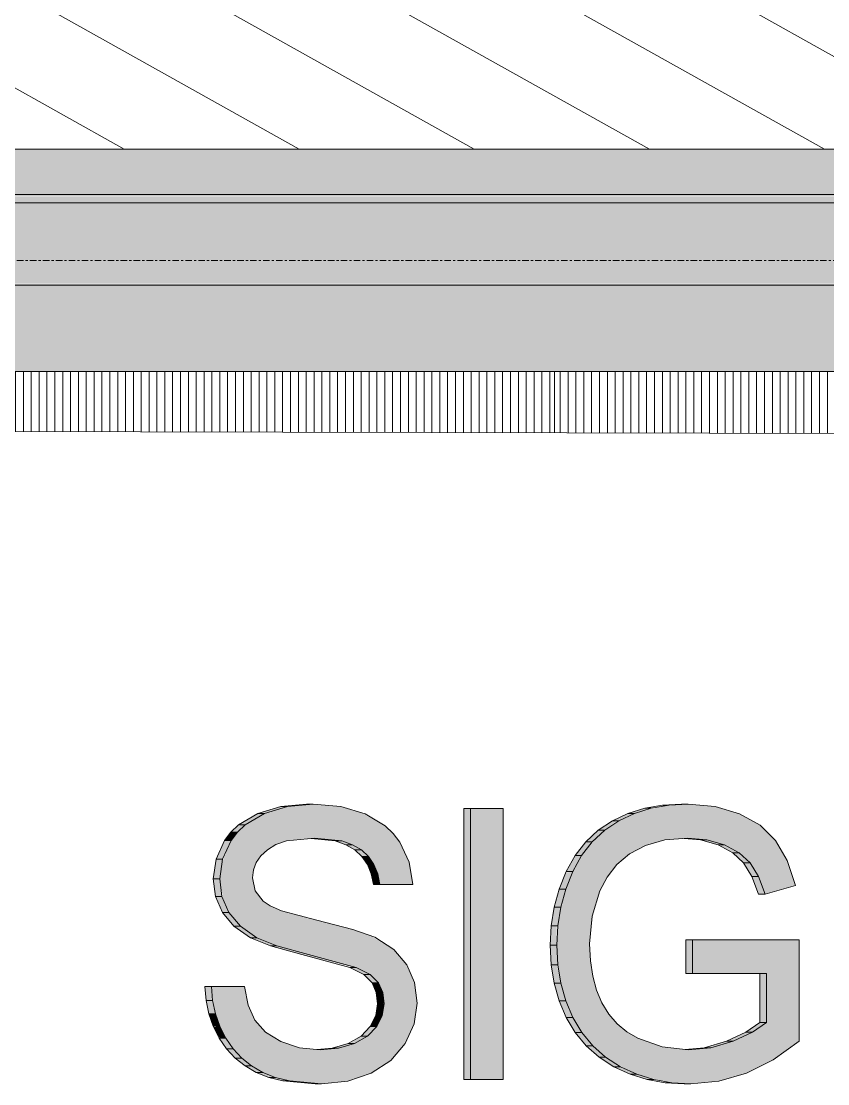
# Model space of a CAD drawing. Header units: millimetres. Extents: x -2361666 to -2009843, y -375 to 29863.
# Drawn here: x -2325026 to -2323532, y 13675 to 15643 of the extents above; entities that cross this region are included whole.
import ezdxf

# ---------------------------------------------------------------- set-up
doc = ezdxf.new("R2010")
doc.units = ezdxf.units.MM
doc.linetypes.add('AEC_Center', pattern=[24, 12, -4, 4, -4])
for name, color, linetype, lineweight in [('A-FLOR-LEVL', 51, 'Continuous', 5), ('A-GENM', 13, 'Continuous', 5), ('A-GLAZ-CURT', 52, 'Continuous', 5), ('A-ROOF', 132, 'Continuous', 5), ('A-ROOF-PATT', 132, 'Continuous', 5)]:
    doc.layers.add(name, color=color, linetype=linetype, lineweight=lineweight)

# ---------------------------------------------------------------- blocks, each defined once
blk = doc.blocks.new('FP_71-SOUTH EAST - PART B')
at = {"layer": 'A-GENM'}
blk.add_line((-2323028.9, 14878.4), (-2323028.9, 14994.7), dxfattribs=at)
blk = doc.blocks.new('MulticellPanel_Polycarbonate_Danpal_1040w - Grey-V70-SOUTH EAST - PART B')
at = {"layer": 'A-GENM'}
h = blk.add_hatch(dxfattribs=at)
h.set_pattern_fill('FP_24', color=256, style=0, pattern_type=2)
h.set_pattern_definition([(90, (-2323532.807, 15017.768), (14.555, -9e-16), [])])
h.paths.add_polyline_path([(-2323031.1, 14878.4), (-2323031.1, 14994.7), (-2323358.4, 14994.7), (-2323358.4, 14879.1), (-2323087.6, 14878.5)])
h.paths.add_polyline_path([(-2323458.3, 14879.3), (-2323458.3, 14994.7), (-2324034.5, 14994.7), (-2324034.5, 14880.7), (-2323677.7, 14879.8)])
blk.add_blockref('FP_71-SOUTH EAST - PART B', (0, 0), dxfattribs=at)
blk = doc.blocks.new('FP_73-SOUTH EAST - PART B')
at = {"layer": 'A-GENM'}
blk.add_line((-2324038, 14880.7), (-2324038, 14994.7), dxfattribs=at)
blk = doc.blocks.new('MulticellPanel_Polycarbonate_Danpal_1040w - Grey-V72-SOUTH EAST - PART B')
at = {"layer": 'A-GENM'}
h = blk.add_hatch(dxfattribs=at)
h.set_pattern_fill('FP_25', color=256, style=0, pattern_type=2)
h.set_pattern_definition([(90, (-2324541.943, 15017.768), (14.555, -9e-16), [])])
h.paths.add_polyline_path([(-2324040.3, 14880.7), (-2324040.3, 14994.7), (-2325043.6, 14994.7), (-2325043.6, 14883), (-2324054.4, 14880.7)])
blk.add_blockref('FP_73-SOUTH EAST - PART B', (0, 0), dxfattribs=at)
blk = doc.blocks.new('Generic Models 13 - Generic Models 13-2262104-SOUTH EAST - PART B')
at = {"layer": 'A-GENM'}
blk.add_line((-2319853.7, 14871), (-2329556.9, 14893.4), dxfattribs=at)
blk = doc.blocks.new('Gutter 01 - Gutter 01-2642328-SOUTH EAST - PART B')
at = {"layer": 'A-GENM'}
for points in [[(-2339202, 15318.7), (-2318742.7, 15318.7), (-2318747.6, 15322.3), (-2339246.6, 15322.3), (-2339241.7, 15318.7)], [(-2339241, 15307.1), (-2318741.8, 15308.2), (-2318742.3, 15318.2), (-2318742.7, 15318.7), (-2339240.9, 15317.3), (-2339241, 15307.1)], [(-2339287.5, 15157.1), (-2318788.5, 15157.1), (-2318742.1, 15307.1), (-2339241, 15307.1), (-2339280.4, 15179.8)], [(-2339288.7, 15154.5), (-2318789.1, 15155.7), (-2318789.1, 15157.1), (-2339288.7, 15154.8), (-2339289.3, 15154.5)]]:
    blk.add_hatch(color=256, dxfattribs=at).paths.add_polyline_path(points)
for p, q in [((-2318747.6, 15322.3), (-2339246.6, 15322.3)), ((-2318742.1, 15307.1), (-2339241, 15307.1)), ((-2339289.3, 15154.5), (-2318790.3, 15154.5))]:
    blk.add_line(p, q, dxfattribs=at)

msp = doc.modelspace()

# ---------------------------------------------------------------- hatches: boundary and pattern name
at = {"layer": 'A-GENM'}
for points in [[(-2324469.8, 13674.8), (-2324421.2, 13679.7), (-2324377.7, 13694.4), (-2324341.5, 13717.9), (-2324312, 13755.5), (-2324298.5, 13785.6), (-2324293, 13824.3), (-2324298.5, 13863.8), (-2324314.9, 13898.6), (-2324336.2, 13923.4), (-2324379.5, 13949.3), (-2324411.6, 13960.9), (-2324543.9, 13995.4), (-2324564.9, 14004.2), (-2324580.3, 14015.6), (-2324592.8, 14032.2), (-2324597.6, 14056.3), (-2324592.8, 14079.3), (-2324590.8, 14084.6), (-2324578.2, 14100.9), (-2324570.3, 14108.4), (-2324554.6, 14117.9), (-2324534.8, 14124.6), (-2324483.1, 14130), (-2324432.5, 14124.6), (-2324412.5, 14117.7), (-2324396.1, 14108.2), (-2324382.9, 14096), (-2324372.8, 14081.1), (-2324365.6, 14063.7), (-2324361.6, 14043.7), (-2324300.6, 14043.7), (-2324307.5, 14085.3), (-2324324.8, 14122.3), (-2324337.3, 14138.6), (-2324352.1, 14152.8), (-2324396.1, 14177), (-2324435.3, 14188.4), (-2324485.4, 14192.8), (-2324534.8, 14188), (-2324575.7, 14175.7), (-2324611.5, 14154.6), (-2324625.7, 14141.1), (-2324637.4, 14125.5), (-2324654.3, 14084.2), (-2324658.6, 14054.5), (-2324651.7, 14015.6), (-2324641.5, 13992.1), (-2324620, 13966.5), (-2324589.7, 13945.3), (-2324552.4, 13930.2), (-2324405.5, 13890.4), (-2324377.7, 13875.6), (-2324364.1, 13861.9), (-2324356.5, 13843.7), (-2324354, 13822.7), (-2324357.3, 13801.1), (-2324367.5, 13780.6), (-2324384.5, 13762.7), (-2324408.6, 13749.1), (-2324438.3, 13740.5), (-2324472.2, 13737.6), (-2324510.8, 13741.4), (-2324545.3, 13752.8), (-2324573.5, 13770.3), (-2324593.2, 13792.5), (-2324606.1, 13821.5), (-2324612.9, 13855.3), (-2324673.8, 13855.3), (-2324669.7, 13819.9), (-2324666.6, 13804.6), (-2324652.9, 13770.3), (-2324647.5, 13759.4), (-2324633.8, 13739.6), (-2324617.8, 13722.3), (-2324599.4, 13707.8), (-2324578.7, 13695.9), (-2324545.3, 13684.1), (-2324529.5, 13680.1)], [(-2323785.9, 13674.8), (-2323732.1, 13680.2), (-2323682.6, 13694.7), (-2323632.9, 13719.4), (-2323584.8, 13753.9), (-2323584.8, 13941.7), (-2323782.8, 13941.7), (-2323782.8, 13878.9), (-2323645.7, 13878.9), (-2323645.7, 13788.1), (-2323682.6, 13765.3), (-2323707.4, 13753.7), (-2323748.6, 13741.6), (-2323790.8, 13737.6), (-2323838.6, 13743), (-2323886, 13760.4), (-2323904.2, 13771.1), (-2323925.7, 13790.1), (-2323937.5, 13803.9), (-2323954.2, 13833.5), (-2323960.3, 13847.9), (-2323967.5, 13873.9), (-2323972.5, 13918.5), (-2323973.2, 13933.9), (-2323966.5, 13991.4), (-2323954.2, 14032.5), (-2323940.7, 14057.8), (-2323919.1, 14084.1), (-2323899.4, 14100.8), (-2323869.7, 14116.5), (-2323833.8, 14126.6), (-2323790.8, 14129.9), (-2323755.8, 14126.9), (-2323723.3, 14117.4), (-2323695.5, 14102.3), (-2323675.8, 14084), (-2323660.5, 14059), (-2323648, 14025.9), (-2323591.8, 14042.2), (-2323607.3, 14088.6), (-2323628.7, 14125.3), (-2323657.5, 14153.6), (-2323695.5, 14175), (-2323740.6, 14188.3), (-2323791.7, 14192.7), (-2323834.8, 14189.3), (-2323869.7, 14181.8), (-2323890.2, 14175.5), (-2323922.8, 14159.5), (-2323954.2, 14136.3), (-2323976.3, 14112.6), (-2323988, 14097.5), (-2324008.5, 14057.8), (-2324017.4, 14035.6), (-2324029.4, 13985.1), (-2324032.3, 13967.3), (-2324033.4, 13918.5), (-2324032.3, 13895.4), (-2324026.7, 13861.1), (-2324014.3, 13821.5), (-2324004.3, 13797.8), (-2323987.6, 13769.7), (-2323966.5, 13744.3), (-2323937.5, 13720.2), (-2323904.2, 13701), (-2323886, 13692.6), (-2323838.6, 13679.9), (-2323820.9, 13676.8), (-2323790.8, 13675.1)], [(-2324623.5, 14154.6), (-2324611.5, 14154.6), (-2324575.7, 14175.7), (-2324587.8, 14175.7), (-2324615.6, 14159.3)], [(-2324587.8, 14175.7), (-2324570.3, 14177.3), (-2324534.8, 14188.5), (-2324545, 14188.5), (-2324576.9, 14179)], [(-2324545, 14188.5), (-2324532.9, 14188.5), (-2324534.8, 14189.4)], [(-2324194, 13682.7), (-2324194, 14185), (-2324206.1, 14185), (-2324206.1, 13682.7), (-2324200.9, 13682.7)], [(-2324133.1, 13682.7), (-2324133.1, 14185), (-2324194, 14185), (-2324194, 13682.7)], [(-2323919.1, 14162), (-2323890.2, 14175.5), (-2323902.2, 14175.5), (-2323931.1, 14162), (-2323922.8, 14162)], [(-2323890.2, 14175.5), (-2323859.1, 14185.1), (-2323871.2, 14185.1), (-2323902.2, 14175.5)], [(-2324625.7, 14141.1), (-2324611.5, 14154.6), (-2324625.7, 14152.6), (-2324637.4, 14141.1)], [(-2323954.2, 14144.6), (-2323945.3, 14144.6), (-2323922.8, 14162), (-2323931.1, 14162), (-2323957.4, 14144.6)], [(-2324637.4, 14125.5), (-2324625.7, 14141.1), (-2324637.8, 14141.1), (-2324649.5, 14125.5)], [(-2323968.2, 14123.1), (-2323945.3, 14144.6), (-2323957.4, 14144.6), (-2323980.3, 14123.1)], [(-2324658.6, 14091.2), (-2324653.3, 14091.2), (-2324637.4, 14125.5), (-2324649.5, 14125.5), (-2324665.4, 14091.2)], [(-2324444.6, 14124.6), (-2324444.6, 14125.9), (-2324481.8, 14128.6)], [(-2324412.5, 14117.7), (-2324435.3, 14124.6), (-2324444.6, 14124.6), (-2324424.6, 14117.7)], [(-2324408.2, 14108.2), (-2324396.1, 14108.2), (-2324412.5, 14117.7), (-2324424.6, 14117.7), (-2324412.5, 14110.7)], [(-2324000, 14097.5), (-2323988, 14097.5), (-2323968.2, 14123.1), (-2323980.3, 14123.1), (-2323995.3, 14103.7)], [(-2323723.3, 14117.4), (-2323755.8, 14126.9), (-2323767.9, 14126.9), (-2323732.1, 14117.4)], [(-2323708, 14102.8), (-2323695.9, 14102.8), (-2323723.3, 14117.4), (-2323732.1, 14115.7), (-2323723.3, 14111)], [(-2324395, 14096), (-2324382.9, 14096), (-2324396.1, 14108.2), (-2324408.2, 14108.2), (-2324396.1, 14097)], [(-2324384.8, 14081.1), (-2324372.8, 14081.1), (-2324382.9, 14096), (-2324395, 14096), (-2324392.1, 14091.8)], [(-2324016.5, 14067.9), (-2324004.4, 14067.9), (-2323988, 14097.5), (-2324000, 14097.5), (-2324013.1, 14074)], [(-2323687.9, 14084), (-2323675.8, 14084), (-2323695.9, 14102.8), (-2323708, 14102.8), (-2323692.8, 14088.6)], [(-2324670.7, 14054.5), (-2324658.3, 14056.3), (-2324654.3, 14091.2), (-2324665.4, 14091.2), (-2324669.7, 14061)], [(-2324372.8, 14063.7), (-2324365.6, 14063.7), (-2324372.8, 14081.1), (-2324384.8, 14081.1), (-2324377.7, 14063.7), (-2324372.9, 14063.7)], [(-2323660.5, 14059), (-2323675.8, 14084), (-2323687.4, 14083.2), (-2323672.6, 14059)], [(-2324361.6, 14043.7), (-2324365.6, 14063.7), (-2324377.7, 14063.7), (-2324372.8, 14043.7), (-2324365.6, 14043.7)], [(-2324029.5, 14035.6), (-2324017.4, 14035.6), (-2324004.4, 14067.9), (-2324017.4, 14065.7), (-2324026.7, 14042.6)], [(-2323660.1, 14025.9), (-2323648, 14025.9), (-2323660.5, 14059), (-2323672.6, 14059), (-2323660.5, 14027.1)], [(-2324654.3, 14021.6), (-2324658.6, 14054.5), (-2324670.7, 14054.5), (-2324666.4, 14021.6), (-2324658.6, 14021.6)], [(-2324026.7, 14002.1), (-2324017.4, 14035.6), (-2324029.5, 14035.6), (-2324038.8, 14002.1), (-2324032.3, 14002.1)], [(-2324653.6, 13992.1), (-2324641.5, 13992.1), (-2324654.3, 14021.6), (-2324666.4, 14021.6), (-2324654.3, 13993.7)], [(-2324032.3, 13967.3), (-2324026.7, 14002.1), (-2324038.8, 14002.1), (-2324044.3, 13967.3), (-2324034.1, 13967.3)], [(-2324632.1, 13966.5), (-2324620, 13966.5), (-2324641.5, 13992.1), (-2324653.6, 13992.1), (-2324641.5, 13977.7)], [(-2324589.7, 13945.3), (-2324620, 13966.5), (-2324632.1, 13966.5), (-2324601.8, 13945.3)], [(-2324034.1, 13931.4), (-2324034.1, 13967.3), (-2324044.3, 13967.3), (-2324046.2, 13931.4)], [(-2324564.5, 13930.2), (-2324552.4, 13930.2), (-2324589.7, 13945.3), (-2324601.8, 13945.3), (-2324578.2, 13935.8)], [(-2323782.8, 13878.9), (-2323782.8, 13941.7), (-2323794.9, 13941.7), (-2323794.9, 13878.9)], [(-2324494.2, 13914.4), (-2324552.4, 13930.2), (-2324556, 13927.9), (-2324506.3, 13914.4)], [(-2324032.3, 13895.4), (-2324034.1, 13931.4), (-2324046.2, 13931.4), (-2324044.3, 13895.4), (-2324034.1, 13895.4)], [(-2324405.5, 13890.4), (-2324494.2, 13914.4), (-2324506.3, 13914.4), (-2324411.6, 13890.4)], [(-2324379.5, 13877.4), (-2324405.5, 13890.4), (-2324417.6, 13890.4), (-2324391.6, 13877.4), (-2324384.5, 13877.4)], [(-2324034.1, 13861.1), (-2324026.7, 13861.1), (-2324034.1, 13895.4), (-2324044.3, 13895.4), (-2324038.8, 13861.1)], [(-2323645.7, 13788.1), (-2323645.7, 13878.9), (-2323657.8, 13878.9), (-2323657.8, 13788.1)], [(-2324364.1, 13861.9), (-2324379.5, 13877.4), (-2324391.6, 13877.4), (-2324376.2, 13861.9), (-2324367.5, 13861.9)], [(-2324357.3, 13843.7), (-2324357.3, 13845.8), (-2324364.1, 13861.9), (-2324376.2, 13861.9), (-2324367.5, 13843.7), (-2324358.1, 13843.7)], [(-2324017.3, 13828.6), (-2324026.7, 13861.1), (-2324038.8, 13861.1), (-2324029.4, 13828.6), (-2324021.4, 13828.6)], [(-2324673.8, 13829.3), (-2324671.7, 13829.3), (-2324673.8, 13855.3), (-2324685.9, 13855.3), (-2324683.7, 13829.3)], [(-2324366, 13822.7), (-2324354.1, 13824.3), (-2324357.3, 13843.7), (-2324368.6, 13843.7), (-2324367.5, 13834.5)], [(-2324669.7, 13804.6), (-2324666.6, 13804.6), (-2324673.8, 13829.3), (-2324683.7, 13829.3), (-2324678.7, 13804.6), (-2324671.7, 13804.6)], [(-2324367.5, 13801.1), (-2324357.3, 13801.1), (-2324354, 13822.7), (-2324366, 13822.7), (-2324369.4, 13801.1)], [(-2324016.4, 13797.8), (-2324004.3, 13797.8), (-2324017.3, 13828.6), (-2324029.4, 13828.6), (-2324017.3, 13800.1)], [(-2324658.5, 13781.3), (-2324666.6, 13804.6), (-2324678.7, 13804.6), (-2324669.7, 13781.3), (-2324666.6, 13781.3)], [(-2324377.7, 13780.6), (-2324367.5, 13780.6), (-2324357.3, 13801.1), (-2324369.4, 13801.1), (-2324379.5, 13780.6)], [(-2324647.5, 13759.4), (-2324658.5, 13781.3), (-2324669.7, 13779.6), (-2324658.5, 13759.4), (-2324652.3, 13759.4)], [(-2324384.5, 13762.7), (-2324367.5, 13780.6), (-2324379.5, 13780.6), (-2324396.6, 13762.7)], [(-2323999.7, 13769.7), (-2323987.6, 13769.7), (-2324004.3, 13797.8), (-2324016.4, 13797.8), (-2324004.3, 13777.4)], [(-2323671.7, 13770.4), (-2323645.7, 13788.1), (-2323657.8, 13788.1), (-2323682.6, 13770.4)], [(-2324411.6, 13749.1), (-2324405.5, 13750.8), (-2324384.5, 13762.7), (-2324396.6, 13762.7), (-2324417.6, 13749.1)], [(-2323979.4, 13745), (-2323967.3, 13745), (-2323987.6, 13769.7), (-2323999.7, 13769.7), (-2323987.6, 13755)], [(-2323707.4, 13753.7), (-2323671.7, 13770.4), (-2323683.8, 13770.4), (-2323719.5, 13753.7)], [(-2324633.8, 13739.6), (-2324647.5, 13759.4), (-2324658.5, 13757.9), (-2324645.9, 13739.6)], [(-2324438.3, 13740.5), (-2324408.6, 13749.1), (-2324421.2, 13748.9), (-2324450.4, 13740.5)], [(-2323954.2, 13724), (-2323943.5, 13724), (-2323967.3, 13745), (-2323979.4, 13745), (-2323955.6, 13724)], [(-2323748.6, 13741.6), (-2323707.4, 13753.7), (-2323719.5, 13753.7), (-2323760.7, 13741.6)], [(-2324629.9, 13722.3), (-2324617.8, 13722.3), (-2324633.8, 13739.6), (-2324645.9, 13739.6), (-2324633.8, 13726.6)], [(-2324611.5, 13707.8), (-2324599.4, 13707.8), (-2324617.8, 13722.3), (-2324629.9, 13722.3), (-2324617.8, 13712.8)], [(-2323922.2, 13706.4), (-2323916, 13706.4), (-2323943.5, 13724), (-2323954.2, 13723.1), (-2323928.1, 13706.4)], [(-2324584.4, 13695.9), (-2324578.7, 13695.9), (-2324599.4, 13707.8), (-2324611.5, 13707.8), (-2324590.8, 13695.9)], [(-2323898, 13692.6), (-2323886, 13692.6), (-2323916, 13706.4), (-2323928.1, 13706.4), (-2323904.2, 13695.4)], [(-2324567.5, 13686.7), (-2324555.4, 13686.7), (-2324578.7, 13695.9), (-2324590.8, 13695.9), (-2324578.7, 13691.1)], [(-2324541.6, 13680.1), (-2324529.5, 13680.1), (-2324555.4, 13686.7), (-2324567.5, 13686.7), (-2324545.3, 13681)], [(-2323854.2, 13682.7), (-2323886, 13692.6), (-2323898, 13692.6), (-2323866.3, 13682.7)], [(-2324481.9, 13674.8), (-2324472.2, 13675), (-2324510.8, 13677.4)], [(-2323833, 13676.8), (-2323820.9, 13676.8), (-2323838.6, 13677.8)]]:
    msp.add_hatch(color=256, dxfattribs=at).paths.add_polyline_path(points)
at = {"layer": 'A-ROOF'}
h = msp.add_hatch(color=256, dxfattribs=at)
h.paths.add_polyline_path([(-2339289.3, 15154.5), (-2339287.5, 15157.1), (-2339287.5, 15159.6), (-2339241, 15317.3), (-2339241.7, 15318.7), (-2339246.6, 15322.3), (-2318830.4, 15322.3), (-2318830.4, 15380.2), (-2318830.4, 15383.2), (-2318830.4, 15406.3), (-2339329.4, 15406.2), (-2339329.4, 15156.5), (-2339289.3, 15154.5)])
h.paths.add_polyline_path([(-2339329.4, 14994.7), (-2338207.3, 14994.7), (-2338207.3, 15154.5), (-2339329.4, 15154.5)])
h.paths.add_polyline_path([(-2338107.3, 14994.7), (-2334520, 14994.7), (-2334520, 15154.5), (-2338107.3, 15154.5)])
h.paths.add_polyline_path([(-2334420, 14994.7), (-2330832.8, 14994.7), (-2330832.8, 15154.5), (-2334420, 15154.5)])
h.paths.add_polyline_path([(-2330732.8, 14994.7), (-2327145.6, 14994.7), (-2327145.6, 15154.5), (-2330732.8, 15154.5)])
h.paths.add_polyline_path([(-2327045.6, 14994.7), (-2323458.3, 14994.7), (-2323458.3, 15154.5), (-2327045.6, 15154.5), (-2327045.6, 15082.8)])
h.paths.add_polyline_path([(-2323358.4, 14994.7), (-2319771.1, 14994.7), (-2319771.1, 15154.5), (-2323358.4, 15154.5), (-2323358.4, 15126.3)])
h.paths.add_polyline_path([(-2319671.1, 14994.7), (-2318830.4, 14994.7), (-2318830.4, 15154.5), (-2319671.1, 15154.5), (-2319671.1, 15082.8)])
at = {"layer": 'A-ROOF-PATT'}
h = msp.add_hatch(dxfattribs=at)
h.set_pattern_fill('FP_5', color=256, style=0, pattern_type=2)
h.set_pattern_definition([(330.771, (-3800929.44, 417381.14), (328.892075, -2.537563), [])])
h.paths.add_polyline_path([(-2339329.4, 15406.2), (-2318830.4, 15406.3), (-2319737.4, 15911.6), (-2340947.2, 15911.6), (-2340117.6, 15689.5), (-2339940.4, 15690.9), (-2338994.7, 15437.8), (-2338994.7, 15434.8), (-2339418.1, 15430), (-2339348, 15411.2)])

# ---------------------------------------------------------------- linework, layer by layer
at = {"layer": 'A-FLOR-LEVL', "linetype": 'AEC_Center'}
msp.add_line((-2360866.1, 15200), (-2294238.6, 15200), dxfattribs=at)
at = {"layer": 'A-GENM'}
for p, q in [((-2324545, 14188.5), (-2324497.5, 14192.8)), ((-2324485.4, 14192.8), (-2324532.9, 14188.5)), ((-2324497.5, 14192.8), (-2324485.4, 14192.8)), ((-2324434, 14188.3), (-2324485.4, 14192.8)), ((-2323838.1, 14190.9), (-2323802.9, 14192.8)), ((-2323790.8, 14192.8), (-2323826, 14190.9)), ((-2323802.9, 14192.8), (-2323790.8, 14192.8)), ((-2323740.6, 14188.3), (-2323790.8, 14192.8)), ((-2324623.5, 14154.6), (-2324587.8, 14175.7)), ((-2324575.7, 14175.7), (-2324611.5, 14154.6)), ((-2324587.8, 14175.7), (-2324545, 14188.5)), ((-2324587.8, 14175.7), (-2324575.7, 14175.7)), ((-2324532.9, 14188.5), (-2324575.7, 14175.7)), ((-2324545, 14188.5), (-2324532.9, 14188.5)), ((-2324389.1, 14174.9), (-2324434, 14188.3)), ((-2324352.1, 14152.8), (-2324389.1, 14174.9)), ((-2324206.1, 13682.7), (-2324206.1, 14185)), ((-2324206.1, 14185), (-2324194, 14185)), ((-2324133.1, 14185), (-2324194, 14185)), ((-2324194, 14185), (-2324194, 13682.7)), ((-2324133.1, 13682.7), (-2324133.1, 14185)), ((-2323931.1, 14162), (-2323902.2, 14175.5)), ((-2323890.2, 14175.5), (-2323919.1, 14162)), ((-2323902.2, 14175.5), (-2323871.2, 14185.1)), ((-2323902.2, 14175.5), (-2323890.2, 14175.5)), ((-2323859.1, 14185.1), (-2323890.2, 14175.5)), ((-2323871.2, 14185.1), (-2323838.1, 14190.9)), ((-2323859.1, 14185.1), (-2323871.2, 14185.1)), ((-2323826, 14190.9), (-2323859.1, 14185.1)), ((-2323838.1, 14190.9), (-2323826, 14190.9)), ((-2323695.5, 14175), (-2323740.6, 14188.3)), ((-2323657.5, 14153.6), (-2323695.5, 14175)), ((-2324637.8, 14141.1), (-2324623.5, 14154.6)), ((-2324611.5, 14154.6), (-2324625.7, 14141.1)), ((-2324623.5, 14154.6), (-2324611.5, 14154.6)), ((-2323957.4, 14144.6), (-2323931.1, 14162)), ((-2323919.1, 14162), (-2323945.3, 14144.6)), ((-2323931.1, 14162), (-2323919.1, 14162)), ((-2323628.7, 14125.3), (-2323657.5, 14153.6)), ((-2324649.5, 14125.5), (-2324637.8, 14141.1)), ((-2324637.8, 14141.1), (-2324625.7, 14141.1)), ((-2324625.7, 14141.1), (-2324637.4, 14125.5)), ((-2324337.3, 14138.6), (-2324352.1, 14152.8)), ((-2324324.8, 14122.3), (-2324337.3, 14138.6)), ((-2323980.3, 14123.1), (-2323957.4, 14144.6)), ((-2323945.3, 14144.6), (-2323968.2, 14123.1)), ((-2323957.4, 14144.6), (-2323945.3, 14144.6)), ((-2324665.4, 14091.2), (-2324649.5, 14125.5)), ((-2324637.4, 14125.5), (-2324653.3, 14091.2)), ((-2324649.5, 14125.5), (-2324637.4, 14125.5)), ((-2324570.3, 14108.4), (-2324554.6, 14117.9)), ((-2324554.6, 14117.9), (-2324534.8, 14124.6)), ((-2324534.8, 14124.6), (-2324483.1, 14130)), ((-2324444.6, 14124.6), (-2324489.2, 14129.4)), ((-2324483.1, 14130), (-2324432.5, 14124.6)), ((-2324424.6, 14117.7), (-2324444.6, 14124.6)), ((-2324444.6, 14124.6), (-2324432.5, 14124.6)), ((-2324432.5, 14124.6), (-2324412.5, 14117.7)), ((-2324408.2, 14108.2), (-2324424.6, 14117.7)), ((-2324424.6, 14117.7), (-2324412.5, 14117.7)), ((-2324412.5, 14117.7), (-2324396.1, 14108.2)), ((-2324307.5, 14085.3), (-2324324.8, 14122.3)), ((-2324000, 14097.5), (-2323980.3, 14123.1)), ((-2323968.2, 14123.1), (-2323988, 14097.5)), ((-2323980.3, 14123.1), (-2323968.2, 14123.1)), ((-2323899.4, 14100.8), (-2323869.7, 14116.5)), ((-2323869.7, 14116.5), (-2323833.8, 14126.6)), ((-2323833.8, 14126.6), (-2323791.7, 14130)), ((-2323767.9, 14126.9), (-2323798, 14129.5)), ((-2323791.7, 14130), (-2323755.8, 14126.9)), ((-2323735.3, 14117.4), (-2323767.9, 14126.9)), ((-2323767.9, 14126.9), (-2323755.8, 14126.9)), ((-2323755.8, 14126.9), (-2323723.3, 14117.4)), ((-2323708, 14102.8), (-2323735.3, 14117.4)), ((-2323735.3, 14117.4), (-2323723.3, 14117.4)), ((-2323723.3, 14117.4), (-2323695.9, 14102.8)), ((-2323607.3, 14088.6), (-2323628.7, 14125.3)), ((-2324590.8, 14084.6), (-2324582.2, 14097.1)), ((-2324582.2, 14097.1), (-2324570.3, 14108.4)), ((-2324395, 14096), (-2324408.2, 14108.2)), ((-2324408.2, 14108.2), (-2324396.1, 14108.2)), ((-2324396.1, 14108.2), (-2324382.9, 14096)), ((-2324384.8, 14081.1), (-2324395, 14096)), ((-2324395, 14096), (-2324382.9, 14096)), ((-2324382.9, 14096), (-2324372.8, 14081.1)), ((-2324016.5, 14067.9), (-2324000, 14097.5)), ((-2323988, 14097.5), (-2324004.4, 14067.9)), ((-2324000, 14097.5), (-2323988, 14097.5)), ((-2323922.8, 14080.9), (-2323899.4, 14100.8)), ((-2323687.9, 14084), (-2323708, 14102.8)), ((-2323708, 14102.8), (-2323695.9, 14102.8)), ((-2323695.9, 14102.8), (-2323675.8, 14084)), ((-2324670.7, 14054.5), (-2324665.4, 14091.2)), ((-2324665.4, 14091.2), (-2324653.3, 14091.2)), ((-2324653.3, 14091.2), (-2324658.6, 14054.5)), ((-2324595.9, 14071), (-2324590.8, 14084.6)), ((-2324377.7, 14063.7), (-2324384.8, 14081.1)), ((-2324384.8, 14081.1), (-2324372.8, 14081.1)), ((-2324372.8, 14081.1), (-2324365.6, 14063.7)), ((-2324300.6, 14043.7), (-2324307.5, 14085.3)), ((-2323940.7, 14057.8), (-2323922.8, 14080.9)), ((-2323672.6, 14059), (-2323687.9, 14084)), ((-2323687.9, 14084), (-2323675.8, 14084)), ((-2323675.8, 14084), (-2323660.5, 14059)), ((-2323591.8, 14042.2), (-2323607.3, 14088.6)), ((-2324597.6, 14056.3), (-2324595.9, 14071)), ((-2324592.8, 14032.2), (-2324597.6, 14056.3)), ((-2324373.7, 14043.7), (-2324377.7, 14063.7)), ((-2324377.7, 14063.7), (-2324365.6, 14063.7)), ((-2324365.6, 14063.7), (-2324361.6, 14043.7)), ((-2324029.5, 14035.6), (-2324016.5, 14067.9)), ((-2324004.4, 14067.9), (-2324017.4, 14035.6)), ((-2324016.5, 14067.9), (-2324004.4, 14067.9)), ((-2323954.2, 14032.5), (-2323940.7, 14057.8)), ((-2323660.1, 14025.9), (-2323672.6, 14059)), ((-2323672.6, 14059), (-2323660.5, 14059)), ((-2323660.5, 14059), (-2323648, 14025.9)), ((-2324666.4, 14021.6), (-2324670.7, 14054.5)), ((-2324670.7, 14054.5), (-2324658.6, 14054.5)), ((-2324658.6, 14054.5), (-2324654.3, 14021.6)), ((-2324373.7, 14043.7), (-2324361.6, 14043.7)), ((-2324361.6, 14043.7), (-2324300.6, 14043.7)), ((-2324038.8, 14002.1), (-2324029.5, 14035.6)), ((-2324029.5, 14035.6), (-2324017.4, 14035.6)), ((-2324017.4, 14035.6), (-2324026.7, 14002.1)), ((-2323648, 14025.9), (-2323591.8, 14042.2)), ((-2324653.6, 13992.1), (-2324666.4, 14021.6)), ((-2324666.4, 14021.6), (-2324654.3, 14021.6)), ((-2324654.3, 14021.6), (-2324641.5, 13992.1)), ((-2324578.2, 14012.8), (-2324592.8, 14032.2)), ((-2323968.4, 13985.1), (-2323954.2, 14032.5)), ((-2323660.1, 14025.9), (-2323648, 14025.9)), ((-2324564.9, 14004.2), (-2324578.2, 14012.8)), ((-2324543.9, 13995.4), (-2324564.9, 14004.2)), ((-2324044.3, 13967.3), (-2324038.8, 14002.1)), ((-2324026.7, 14002.1), (-2324038.8, 14002.1)), ((-2324026.7, 14002.1), (-2324032.3, 13967.3)), ((-2324632.1, 13966.5), (-2324653.6, 13992.1)), ((-2324653.6, 13992.1), (-2324641.5, 13992.1)), ((-2324641.5, 13992.1), (-2324620, 13966.5)), ((-2324478.8, 13977.7), (-2324543.9, 13995.4)), ((-2324411.6, 13960.9), (-2324478.8, 13977.7)), ((-2323973.2, 13933.9), (-2323968.4, 13985.1)), ((-2324601.8, 13945.3), (-2324632.1, 13966.5)), ((-2324632.1, 13966.5), (-2324620, 13966.5)), ((-2324620, 13966.5), (-2324589.7, 13945.3)), ((-2324371, 13946.2), (-2324411.6, 13960.9)), ((-2324046.2, 13931.4), (-2324044.3, 13967.3)), ((-2324044.3, 13967.3), (-2324032.3, 13967.3)), ((-2324032.3, 13967.3), (-2324034.1, 13931.4)), ((-2324564.5, 13930.2), (-2324601.8, 13945.3)), ((-2324601.8, 13945.3), (-2324589.7, 13945.3)), ((-2324589.7, 13945.3), (-2324552.4, 13930.2)), ((-2324336.2, 13923.4), (-2324371, 13946.2)), ((-2323794.9, 13878.9), (-2323794.9, 13941.7)), ((-2323794.9, 13941.7), (-2323782.8, 13941.7)), ((-2323584.8, 13941.7), (-2323782.8, 13941.7)), ((-2323782.8, 13941.7), (-2323782.8, 13878.9)), ((-2323584.8, 13753.9), (-2323584.8, 13941.7)), ((-2324506.3, 13914.4), (-2324564.5, 13930.2)), ((-2324564.5, 13930.2), (-2324552.4, 13930.2)), ((-2324552.4, 13930.2), (-2324494.2, 13914.4)), ((-2324312, 13895.3), (-2324336.2, 13923.4)), ((-2324044.3, 13895.4), (-2324046.2, 13931.4)), ((-2324046.2, 13931.4), (-2324034.1, 13931.4)), ((-2324034.1, 13931.4), (-2324032.3, 13895.4)), ((-2323971.8, 13902.6), (-2323973.2, 13933.9)), ((-2324417.6, 13890.4), (-2324506.3, 13914.4)), ((-2324494.2, 13914.4), (-2324405.5, 13890.4)), ((-2323967.5, 13873.9), (-2323971.8, 13902.6)), ((-2324391.6, 13877.4), (-2324417.6, 13890.4)), ((-2324417.6, 13890.4), (-2324405.5, 13890.4)), ((-2324405.5, 13890.4), (-2324379.5, 13877.4)), ((-2324297.8, 13862.2), (-2324312, 13895.3)), ((-2324038.8, 13861.1), (-2324044.3, 13895.4)), ((-2324044.3, 13895.4), (-2324032.3, 13895.4)), ((-2324032.3, 13895.4), (-2324026.7, 13861.1)), ((-2323794.9, 13878.9), (-2323782.8, 13878.9)), ((-2323782.8, 13878.9), (-2323645.7, 13878.9)), ((-2323657.8, 13788.1), (-2323657.8, 13878.9)), ((-2323645.7, 13878.9), (-2323645.7, 13788.1)), ((-2324376.2, 13861.9), (-2324391.6, 13877.4)), ((-2324391.6, 13877.4), (-2324379.5, 13877.4)), ((-2324379.5, 13877.4), (-2324364.1, 13861.9)), ((-2324368.6, 13843.7), (-2324376.2, 13861.9)), ((-2324376.2, 13861.9), (-2324364.1, 13861.9)), ((-2324364.1, 13861.9), (-2324356.5, 13843.7)), ((-2324293, 13824.3), (-2324297.8, 13862.2)), ((-2324029.4, 13828.6), (-2324038.8, 13861.1)), ((-2324038.8, 13861.1), (-2324026.7, 13861.1)), ((-2324026.7, 13861.1), (-2324017.3, 13828.6)), ((-2323960.3, 13847.9), (-2323967.5, 13873.9)), ((-2324683.7, 13829.3), (-2324685.9, 13855.3)), ((-2324673.8, 13855.3), (-2324685.9, 13855.3)), ((-2324673.8, 13855.3), (-2324671.7, 13829.3)), ((-2324612.9, 13855.3), (-2324673.8, 13855.3)), ((-2324605.9, 13820.5), (-2324612.9, 13855.3)), ((-2324366, 13822.7), (-2324368.6, 13843.7)), ((-2324368.6, 13843.7), (-2324356.5, 13843.7)), ((-2324356.5, 13843.7), (-2324354, 13822.7)), ((-2323950.3, 13824.5), (-2323960.3, 13847.9)), ((-2324678.7, 13804.6), (-2324683.7, 13829.3)), ((-2324683.7, 13829.3), (-2324671.7, 13829.3)), ((-2324671.7, 13829.3), (-2324666.6, 13804.6)), ((-2324593.2, 13792.5), (-2324605.9, 13820.5)), ((-2324369.4, 13801.1), (-2324366, 13822.7)), ((-2324366, 13822.7), (-2324354, 13822.7)), ((-2324354, 13822.7), (-2324357.3, 13801.1)), ((-2324298.5, 13785.6), (-2324293, 13824.3)), ((-2324016.4, 13797.8), (-2324029.4, 13828.6)), ((-2324029.4, 13828.6), (-2324017.3, 13828.6)), ((-2324017.3, 13828.6), (-2324004.3, 13797.8)), ((-2323937.5, 13803.9), (-2323950.3, 13824.5)), ((-2324670.6, 13781.3), (-2324678.7, 13804.6)), ((-2324678.7, 13804.6), (-2324666.6, 13804.6)), ((-2324666.6, 13804.6), (-2324658.5, 13781.3)), ((-2324379.5, 13780.6), (-2324369.4, 13801.1)), ((-2324369.4, 13801.1), (-2324357.3, 13801.1)), ((-2324357.3, 13801.1), (-2324367.5, 13780.6)), ((-2323922.2, 13786.1), (-2323937.5, 13803.9)), ((-2324659.6, 13759.4), (-2324670.6, 13781.3)), ((-2324670.6, 13781.3), (-2324658.5, 13781.3)), ((-2324658.5, 13781.3), (-2324647.5, 13759.4)), ((-2324573.5, 13770.3), (-2324593.2, 13792.5)), ((-2324396.6, 13762.7), (-2324379.5, 13780.6)), ((-2324367.5, 13780.6), (-2324384.5, 13762.7)), ((-2324379.5, 13780.6), (-2324367.5, 13780.6)), ((-2324314.9, 13749.2), (-2324298.5, 13785.6)), ((-2323999.7, 13769.7), (-2324016.4, 13797.8)), ((-2324016.4, 13797.8), (-2324004.3, 13797.8)), ((-2324004.3, 13797.8), (-2323987.6, 13769.7)), ((-2323904.2, 13771.1), (-2323922.2, 13786.1)), ((-2323683.8, 13770.4), (-2323657.8, 13788.1)), ((-2323645.7, 13788.1), (-2323671.7, 13770.4)), ((-2323657.8, 13788.1), (-2323645.7, 13788.1)), ((-2324545.3, 13752.8), (-2324573.5, 13770.3)), ((-2324420.7, 13749.1), (-2324396.6, 13762.7)), ((-2324384.5, 13762.7), (-2324408.6, 13749.1)), ((-2324396.6, 13762.7), (-2324384.5, 13762.7)), ((-2323979.4, 13745), (-2323999.7, 13769.7)), ((-2323999.7, 13769.7), (-2323987.6, 13769.7)), ((-2323987.6, 13769.7), (-2323967.3, 13745)), ((-2323883.7, 13759), (-2323904.2, 13771.1)), ((-2323719.5, 13753.7), (-2323683.8, 13770.4)), ((-2323671.7, 13770.4), (-2323707.4, 13753.7)), ((-2323683.8, 13770.4), (-2323671.7, 13770.4)), ((-2324645.9, 13739.6), (-2324659.6, 13759.4)), ((-2324659.6, 13759.4), (-2324647.5, 13759.4)), ((-2324647.5, 13759.4), (-2324633.8, 13739.6)), ((-2324510.8, 13741.4), (-2324545.3, 13752.8)), ((-2324472.2, 13737.6), (-2324510.8, 13741.4)), ((-2324477.8, 13738.2), (-2324450.4, 13740.5)), ((-2324438.3, 13740.5), (-2324472.2, 13737.6)), ((-2324450.4, 13740.5), (-2324420.7, 13749.1)), ((-2324450.4, 13740.5), (-2324438.3, 13740.5)), ((-2324408.6, 13749.1), (-2324438.3, 13740.5)), ((-2324420.7, 13749.1), (-2324408.6, 13749.1)), ((-2324341.5, 13717.9), (-2324314.9, 13749.2)), ((-2323955.6, 13724), (-2323979.4, 13745)), ((-2323979.4, 13745), (-2323967.3, 13745)), ((-2323967.3, 13745), (-2323943.5, 13724)), ((-2323838.6, 13743), (-2323883.7, 13759)), ((-2323790.8, 13737.6), (-2323838.6, 13743)), ((-2323796.3, 13738.2), (-2323760.7, 13741.6)), ((-2323748.6, 13741.6), (-2323790.8, 13737.6)), ((-2323760.7, 13741.6), (-2323719.5, 13753.7)), ((-2323760.7, 13741.6), (-2323748.6, 13741.6)), ((-2323707.4, 13753.7), (-2323748.6, 13741.6)), ((-2323719.5, 13753.7), (-2323707.4, 13753.7)), ((-2323632.9, 13719.4), (-2323584.8, 13753.9)), ((-2324629.9, 13722.3), (-2324645.9, 13739.6)), ((-2324645.9, 13739.6), (-2324633.8, 13739.6)), ((-2324633.8, 13739.6), (-2324617.8, 13722.3)), ((-2324611.5, 13707.8), (-2324629.9, 13722.3)), ((-2324629.9, 13722.3), (-2324617.8, 13722.3)), ((-2324617.8, 13722.3), (-2324599.4, 13707.8)), ((-2323928.1, 13706.4), (-2323955.6, 13724)), ((-2323943.5, 13724), (-2323955.6, 13724)), ((-2323943.5, 13724), (-2323916, 13706.4)), ((-2324590.8, 13695.9), (-2324611.5, 13707.8)), ((-2324611.5, 13707.8), (-2324599.4, 13707.8)), ((-2324599.4, 13707.8), (-2324578.7, 13695.9)), ((-2324377.7, 13694.4), (-2324341.5, 13717.9)), ((-2323898, 13692.6), (-2323928.1, 13706.4)), ((-2323928.1, 13706.4), (-2323916, 13706.4)), ((-2323916, 13706.4), (-2323886, 13692.6)), ((-2323682.6, 13694.7), (-2323632.9, 13719.4)), ((-2324567.5, 13686.7), (-2324590.8, 13695.9)), ((-2324590.8, 13695.9), (-2324578.7, 13695.9)), ((-2324578.7, 13695.9), (-2324555.4, 13686.7)), ((-2324541.6, 13680.1), (-2324567.5, 13686.7)), ((-2324567.5, 13686.7), (-2324555.4, 13686.7)), ((-2324555.4, 13686.7), (-2324529.5, 13680.1)), ((-2324421.2, 13679.7), (-2324377.7, 13694.4)), ((-2324194, 13682.7), (-2324206.1, 13682.7)), ((-2324194, 13682.7), (-2324133.1, 13682.7)), ((-2323866.3, 13682.7), (-2323898, 13692.6)), ((-2323898, 13692.6), (-2323886, 13692.6)), ((-2323886, 13692.6), (-2323854.2, 13682.7)), ((-2323833, 13676.8), (-2323866.3, 13682.7)), ((-2323866.3, 13682.7), (-2323854.2, 13682.7)), ((-2323854.2, 13682.7), (-2323820.9, 13676.8)), ((-2323733.6, 13679.8), (-2323682.6, 13694.7)), ((-2324481.9, 13674.8), (-2324541.6, 13680.1)), ((-2324541.6, 13680.1), (-2324529.5, 13680.1)), ((-2324529.5, 13680.1), (-2324469.8, 13674.8)), ((-2324481.9, 13674.8), (-2324469.8, 13674.8)), ((-2324469.8, 13674.8), (-2324421.2, 13679.7)), ((-2323798, 13674.8), (-2323833, 13676.8)), ((-2323833, 13676.8), (-2323820.9, 13676.8)), ((-2323820.9, 13676.8), (-2323785.9, 13674.8)), ((-2323798, 13674.8), (-2323785.9, 13674.8)), ((-2323785.9, 13674.8), (-2323733.6, 13679.8))]:
    msp.add_line(p, q, dxfattribs=at)
at = {"layer": 'A-ROOF'}
for p, q in [((-2339329.4, 15406.2), (-2318830.4, 15406.3)), ((-2323458.2, 14994.7), (-2327045.7, 14994.7))]:
    msp.add_line(p, q, dxfattribs=at)

# ---------------------------------------------------------------- block references
at = {"layer": 'A-GENM'}
for name in ['Gutter 01 - Gutter 01-2642328-SOUTH EAST - PART B', 'Generic Models 13 - Generic Models 13-2262104-SOUTH EAST - PART B']:
    msp.add_blockref(name, (0, 0), dxfattribs=at)
at = {"layer": 'A-GLAZ-CURT'}
for name in ['MulticellPanel_Polycarbonate_Danpal_1040w - Grey-V72-SOUTH EAST - PART B', 'MulticellPanel_Polycarbonate_Danpal_1040w - Grey-V70-SOUTH EAST - PART B']:
    msp.add_blockref(name, (0, 0), dxfattribs=at)

doc.saveas('drawing.dxf')
